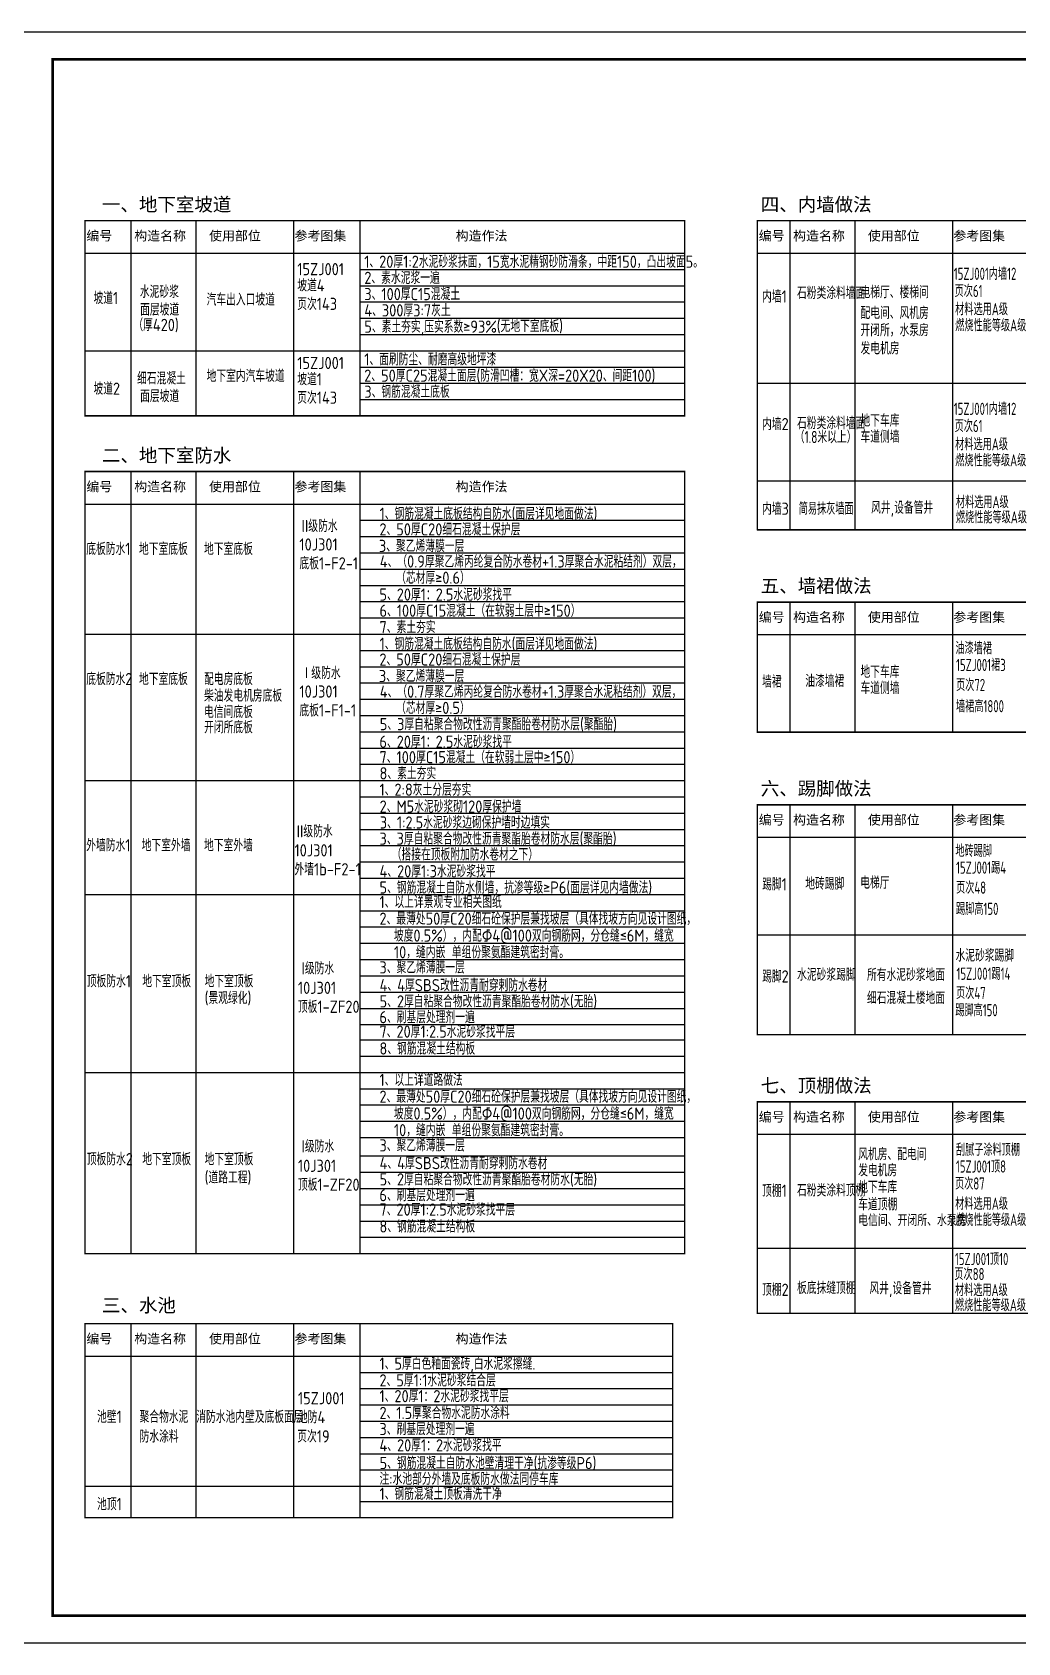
# Model space of a CAD drawing. Extents: x -737978 to 768813, y -372247 to 1140308.
# Drawn here: x -98410 to -62044, y -43903 to 15497 of the extents above; entities that cross this region are included whole.
import ezdxf

# ---------------------------------------------------------------- set-up
doc = ezdxf.new("R2010")
doc.units = 0
doc.header["$LTSCALE"] = 1000
doc.header["$MEASUREMENT"] = 0
doc.layers.get('0').update_dxf_attribs({"linetype": 'CONTINUOUS'})
for name, color, linetype in [('ANNO-TEXT', 33, 'CONTINUOUS'), ('PUB_TITLE', 4, 'CONTINUOUS'), ('TEXT', 7, 'CONTINUOUS'), ('TK', 8, 'CONTINUOUS')]:
    doc.layers.add(name, color=color, linetype=linetype)
doc.styles.add('SL-黑体', font='simhei_0.ttf', dxfattribs={"width": 0.7})
doc.styles.add('zx', font='GBENOR.shx', dxfattribs={"bigfont": 'GBCBIG.shx'})

msp = doc.modelspace()

# ---------------------------------------------------------------- linework, layer by layer
for p, q in [((-96466.7, 8549.1), (-74340.7, 8549.1)), ((-96466.7, 8549.1), (-96466.7, 1349.1)), ((-74340.7, 8549.1), (-74340.7, 1349.1)), ((-71658.7, 8549.1), (-50032.7, 8549.1)), ((-71658.7, 8549.1), (-71658.7, -2850.9)), ((-96466.7, -703.1), (-74340.7, -703.1)), ((-96466.7, -703.1), (-96466.7, -29429.9)), ((-74340.7, -703.1), (-74340.7, -29429.9)), ((-71658.7, -2850.9), (-50032.7, -2850.9)), ((-71658.7, -5517.5), (-50032.7, -5517.5)), ((-71658.7, -5517.5), (-71658.7, -10317.5)), ((-71658.7, -12992.2), (-50032.7, -12992.2)), ((-71658.7, -12992.2), (-71658.7, -21473.5)), ((-71658.7, -21473.5), (-50032.7, -21473.5)), ((-71658.7, -23947.7), (-50032.7, -23947.7)), ((-71658.7, -23947.7), (-71658.7, -31747.7)), ((-96466.7, -32129.2), (-96466.7, -39292.6)), ((-96466.7, -32129.2), (-74783.2, -32129.2)), ((-74783.2, -32129.2), (-74783.2, -39292.6))]:
    msp.add_line(p, q)
at = {"const_width": 50}
for points in [[(-96466.7, 8549.1), (-74340.7, 8549.1), (-74340.7, 1349.1), (-96466.7, 1349.1)], [(-71658.7, 8549.1), (-50032.7, 8549.1), (-50032.7, -2850.9), (-71658.7, -2850.9)], [(-96466.7, -703.1), (-74340.7, -703.1), (-74340.7, -29547.8), (-96466.7, -29547.8)], [(-71658.7, -5517.5), (-50032.7, -5517.5), (-50032.7, -10317.5), (-71658.7, -10317.5)], [(-71658.7, -12992.2), (-50032.7, -12992.2), (-50032.7, -21473.5), (-71658.7, -21473.5)], [(-71658.7, -23947.7), (-50032.7, -23947.7), (-50032.7, -31747.7), (-71658.7, -31747.7)], [(-96466.7, -32129.2), (-74783.2, -32129.2), (-74783.2, -39292.6), (-96466.7, -39292.6)]]:
    msp.add_lwpolyline(points, close=True, dxfattribs=at)
at = {"layer": 'PUB_TITLE', "color": 4}
msp.add_lwpolyline([(-100157.6, -43902.5), (-16057.6, -43902.5), (-16057.6, 15497.5), (-100157.6, 15497.5)], close=True, dxfattribs=at)
at = {"layer": 'PUB_TITLE', "color": 4, "const_width": 100}
msp.add_lwpolyline([(-97657.6, -42902.5), (-17057.6, -42902.5), (-17057.6, 14497.5), (-97657.6, 14497.5)], close=True, dxfattribs=at)
at = {"layer": 'TK'}
for p, q in [((-94766.7, 8549.1), (-94766.7, 1349.1)), ((-92366.7, 8549.1), (-92366.7, 1349.1)), ((-88766.7, 8549.1), (-88766.7, 1349.1)), ((-86321.8, 8549.1), (-86321.8, 1349.1)), ((-70458.7, 8549.1), (-70458.7, -2850.9)), ((-68058.7, 8549.1), (-68058.7, -2850.9)), ((-64458.7, 8549.1), (-64458.7, -2850.9)), ((-96466.7, 7349.1), (-74340.7, 7349.1)), ((-71658.7, 7349.1), (-50032.7, 7349.1)), ((-86321.8, 6749.1), (-74340.7, 6749.1)), ((-86321.8, 6149.1), (-74340.7, 6149.1)), ((-86321.8, 5549.1), (-74340.7, 5549.1)), ((-86321.8, 4949.1), (-74340.7, 4949.1)), ((-86321.8, 4349.1), (-74340.7, 4349.1)), ((-96466.7, 3749.1), (-74340.7, 3749.1)), ((-86321.8, 3149.1), (-74340.7, 3149.1)), ((-86321.8, 2549.1), (-74340.7, 2549.1)), ((-71658.7, 2549.1), (-50032.7, 2549.1)), ((-86321.8, 1949.1), (-74340.7, 1949.1)), ((-94766.7, -703.1), (-94766.7, -29547.8)), ((-92366.7, -703.1), (-92366.7, -29547.8)), ((-88766.7, -703.1), (-88766.7, -29547.8)), ((-86321.8, -703.1), (-86321.8, -29547.8)), ((-71658.7, -1050.9), (-50032.7, -1050.9)), ((-96466.7, -1903.1), (-74340.7, -1903.1)), ((-86321.8, -2503.1), (-74340.7, -2503.1)), ((-86321.8, -3103.1), (-74340.7, -3103.1)), ((-86321.8, -3703.1), (-74340.7, -3703.1)), ((-86321.8, -4303.1), (-74340.7, -4303.1)), ((-86321.8, -4903.1), (-74340.7, -4903.1)), ((-86321.8, -5503.1), (-74340.7, -5503.1)), ((-70458.7, -5517.5), (-70458.7, -10317.5)), ((-68058.7, -5517.5), (-68058.7, -10317.5)), ((-64458.7, -5517.5), (-64458.7, -10317.5)), ((-86321.8, -6103.1), (-74340.7, -6103.1)), ((-96466.7, -6703.1), (-74340.7, -6703.1)), ((-71658.7, -6717.5), (-50032.7, -6717.5)), ((-86321.8, -7303.1), (-74340.7, -7303.1)), ((-86321.8, -7903.1), (-74340.7, -7903.1)), ((-86321.8, -8503.1), (-74340.7, -8503.1)), ((-86321.8, -9103.1), (-74340.7, -9103.1)), ((-86321.8, -9703.1), (-74340.7, -9703.1)), ((-86321.8, -10303.1), (-74340.7, -10303.1)), ((-71658.7, -10317.5), (-50032.7, -10317.5)), ((-86321.8, -10903.1), (-74340.7, -10903.1)), ((-86321.8, -11503.1), (-74340.7, -11503.1)), ((-96466.7, -12103.1), (-74340.7, -12103.1)), ((-86321.8, -12703.1), (-74340.7, -12703.1)), ((-70458.7, -12992.2), (-70458.7, -21473.5)), ((-68058.7, -12992.2), (-68058.7, -21473.5)), ((-64458.7, -12992.2), (-64458.7, -21473.5)), ((-86321.8, -13303.1), (-74340.7, -13303.1)), ((-86321.8, -13903.1), (-74340.7, -13903.1)), ((-71658.7, -14192.2), (-50032.7, -14192.2)), ((-86321.8, -14503.1), (-74340.7, -14503.1)), ((-86321.8, -15103.1), (-74340.7, -15103.1)), ((-86321.8, -15703.1), (-74340.7, -15703.1)), ((-96466.7, -16303.1), (-74340.7, -16303.1)), ((-86321.8, -16903.1), (-74340.7, -16903.1)), ((-86321.8, -17503.1), (-74340.7, -17503.1)), ((-71658.7, -17792.2), (-50032.7, -17792.2)), ((-86321.8, -18103.1), (-74340.7, -18103.1)), ((-86321.8, -18703.1), (-74340.7, -18703.1)), ((-86321.8, -19303.1), (-74340.7, -19303.1)), ((-86321.8, -19903.1), (-74340.7, -19903.1)), ((-86321.8, -20503.1), (-74340.7, -20503.1)), ((-86321.8, -21103.1), (-74340.7, -21103.1)), ((-86321.8, -21666.5), (-74340.7, -21666.5)), ((-86321.8, -22266.5), (-74340.7, -22266.5)), ((-96466.7, -22866.5), (-74340.7, -22866.5)), ((-86321.8, -23466.5), (-74340.7, -23466.5)), ((-86321.8, -24066.5), (-74340.7, -24066.5)), ((-70458.7, -23947.7), (-70458.7, -31747.7)), ((-68058.7, -23947.7), (-68058.7, -31747.7)), ((-64458.7, -23947.7), (-64458.7, -31747.7)), ((-86321.8, -24666.5), (-74340.7, -24666.5)), ((-86321.8, -25266.5), (-74340.7, -25266.5)), ((-71658.7, -25147.7), (-50032.7, -25147.7)), ((-86321.8, -25947.8), (-74340.7, -25947.8)), ((-86321.8, -26547.8), (-74340.7, -26547.8)), ((-86321.8, -27147.8), (-74340.7, -27147.8)), ((-86321.8, -27747.8), (-74340.7, -27747.8)), ((-86321.8, -28347.8), (-74340.7, -28347.8)), ((-86321.8, -28947.8), (-74340.7, -28947.8)), ((-71658.7, -29347.7), (-50032.7, -29347.7)), ((-94766.7, -32129.2), (-94766.7, -39292.6)), ((-92366.7, -32129.2), (-92366.7, -39292.6)), ((-88766.7, -32129.2), (-88766.7, -39292.6)), ((-86321.8, -32129.2), (-86321.8, -39292.6)), ((-96466.7, -33329.2), (-74783.2, -33329.2)), ((-86321.8, -33929.2), (-74783.2, -33929.2)), ((-86321.8, -34529.2), (-74783.2, -34529.2)), ((-86321.8, -35129.2), (-74783.2, -35129.2)), ((-86321.8, -35729.2), (-74783.2, -35729.2)), ((-86321.8, -36329.2), (-74783.2, -36329.2)), ((-86321.8, -36929.2), (-74783.2, -36929.2)), ((-86321.8, -37529.2), (-74783.2, -37529.2)), ((-96466.7, -38129.2), (-74783.2, -38129.2)), ((-86321.8, -38692.6), (-74783.2, -38692.6))]:
    msp.add_line(p, q, dxfattribs=at)

# ---------------------------------------------------------------- texts
at = {"layer": 'ANNO-TEXT', "color": 7, "style": 'zx'}
for s, height, p in [('1、20厚1:2水泥砂浆抹面，15宽水泥精钢砂防滑条，中距150，凸出坡面5。', 450, (-86159.4, 6807.7)), ('15ZJ001', 450, (-88629.9, 6534.4)), ('2、素水泥浆一遍', 450, (-86155.6, 6213.5)), ('坡道1', 450, (-96149.5, 5468.9)), ('水泥砂浆', 450, (-94436.7, 5698.1)), ('坡道4', 450, (-88629.9, 5934.6)), ('3、100厚C15混凝土', 450, (-86155.6, 5613.5)), ('内墙1', 450, (-71480, 5523.5)), ('电梯厅、楼梯间', 450, (-67848.8, 5684.4)), ('面层坡道', 450, (-94427.2, 5044)), ('汽车出入口坡道', 450, (-91976.2, 5410.4)), ('页次143', 450, (-88629.9, 5252.3)), ('4、300厚3:7灰土', 450, (-86155.6, 5013.5)), ('配电间、风机房', 450, (-67848.8, 4919.8)), ('（厚420)', 450, (-94677.8, 4477.2)), ('5、素土夯实,压实系数≥93%%%', 450, (-86155.6, 4413.5)), ('(无地下室底板)', 450, (-81270.2, 4434.8)), ('开闭所，水泵房', 450, (-67848.8, 4285)), ('1、面刷防尘、耐磨高级地坪漆', 450, (-86159.4, 3207.7)), ('发电机房', 450, (-67848.8, 3613.4)), ('细石混凝土', 450, (-94540.2, 2505.8)), ('地下室内汽车坡道', 450, (-91976.2, 2597.1)), ('坡道1', 450, (-88629.9, 2474.4)), ('15ZJ001', 450, (-88629.9, 3074.2)), ('2、50厚C25混凝土面层(防滑凹槽：宽X深=20X20、间距100)', 450, (-86159.4, 2607.7)), ('坡道2', 450, (-96150.7, 2125.3)), ('3、钢筋混凝土底板', 450, (-86155.6, 2013.5)), ('面层坡道', 450, (-94427.2, 1851.7)), ('页次143', 450, (-88629.9, 1792.1)), ('内墙2', 450, (-71480, 821.2)), ('地下车库', 450, (-67848.8, 950.3)), ('车道侧墙', 450, (-67848.8, 354.6)), ('风井,设备管井', 450, (-67459.3, -2262.5)), ('1、钢筋混凝土底板结构自防水(面层详见地面做法)', 450, (-85594.2, -2484.5)), ('内墙3', 450, (-71480, -2302.8)), ('II级防水 ', 450, (-88470.9, -2936.2)), ('2、50厚C20细石混凝土保护层', 450, (-85599.3, -3063.8)), ('底板防水1', 450, (-96416.3, -3783.2)), ('地下室底板', 450, (-94469.3, -3783.2)), ('地下室底板', 450, (-92069.3, -3783.2)), ('10J301 ', 450, (-88550.7, -3619.5)), ('3、聚乙烯薄膜一层', 450, (-85617.4, -3673.5)), ('底板1-F2-1', 450, (-88550.7, -4317.1)), ('5、20厚1：2.5水泥砂浆找平', 450, (-85598.1, -5467.3)), ('6、100厚C15混凝土（在软弱土层中≥150）', 450, (-85596, -6063.2)), ('7、素土夯实', 450, (-85594.2, -6668.8)), ('1、钢筋混凝土底板结构自防水(面层详见地面做法)', 450, (-85594.2, -7284.5)), ('2、50厚C20细石混凝土保护层', 450, (-85599.3, -7863.8)), ('底板防水2', 450, (-96416.3, -8583.2)), ('地下室底板', 450, (-94469.3, -8583.2)), ('配电房底板', 450, (-92069.3, -8583.2)), ('Ⅰ级防水 ', 450, (-88470.9, -8360)), ('3、聚乙烯薄膜一层', 450, (-85617.4, -8473.5)), ('墙裙', 450, (-71480, -8678.6)), ('地下车库', 450, (-67848.8, -8316.2)), ('柴油发电机房底板', 450, (-92069.3, -9195.8)), ('10J301 ', 450, (-88550.7, -9043.3)), ('车道侧墙', 450, (-67848.8, -8912)), ('电信间底板', 450, (-92069.3, -9796.6)), ('底板1-F1-1', 450, (-88550.7, -9740.9)), ('开闭所底板', 450, (-92069.3, -10362.3)), ('5、3厚自粘聚合物改性沥青聚酯胎卷材防水层(聚酯胎)', 450, (-85585.6, -10246.9)), ('6、20厚1：2.5水泥砂浆找平', 450, (-85598.1, -10896.1)), ('7、100厚C15混凝土（在软弱土层中≥150）', 450, (-85596, -11466.3)), ('8、素土夯实', 450, (-85594.2, -12060.6)), ('1、2:8灰土分层夯实', 450, (-85595.2, -12664.4)), ('2、M5水泥砂浆砌120厚保护墙', 450, (-85591.1, -13286.1)), ('3、1:2.5水泥砂浆边砌保护墙时边填实', 450, (-85584.4, -13874)), ('外墙防水1', 450, (-96416.3, -14712.9)), ('地下室外墙', 450, (-94369.8, -14712.9)), ('地下室外墙', 450, (-92069.3, -14712.9)), ('II级防水 ', 450, (-88652.7, -14197.6)), ('3、3厚自粘聚合物改性沥青聚酯胎卷材防水层(聚酯胎)', 450, (-85594.7, -14470.4)), ('10J301 ', 450, (-88732.5, -14901.2)), ('（搭接在顶板附加防水卷材之下）', 450, (-85143.7, -15051.1)), ('外墙1b-F2-1', 450, (-88732.5, -15598.8)), ('4、20厚1:3水泥砂浆找平', 450, (-85594.7, -15672.6)), ('5、钢筋混凝土自防水侧墙，抗渗等级≥P6(面层详见内墙做法)', 450, (-85594.7, -16272.6)), ('踢脚1', 450, (-71480, -16153.3)), ('电梯厅', 450, (-67859.2, -16095.1)), ('1、以上详景观专业相关图纸', 450, (-85596.4, -16805)), ('2、最薄处50厚C20细石砼保护层兼找坡层（具体找坡方向见设计图纸，', 450, (-85596.4, -17423.1)), ('坡度0.5%%%），内配Φ4@100双向钢筋网，分仓缝≤6M，缝宽', 450, (-85063.8, -18044.6)), ('10，缝内嵌 单组份聚氨酯建筑密封膏。', 450, (-85063.8, -18659)), ('I级防水 ', 450, (-88471.7, -19252.6)), ('3、聚乙烯薄膜一层', 450, (-85596.6, -19218.5)), ('所有水泥砂浆地面', 450, (-67609.2, -19492.1)), ('顶板防水1', 450, (-96395.7, -19726.9)), ('地下室顶板', 450, (-94349.2, -19726.9)), ('地下室顶板', 450, (-92048.8, -19726.9)), ('10J301 ', 450, (-88606.1, -19972)), ('4、4厚SBS改性沥青耐穿剌防水卷材', 450, (-85591.5, -19873.5)), ('踢脚2', 450, (-71480, -19551.2)), ('(景观绿化)', 450, (-92048.8, -20346.4)), ('顶板1-ZF20', 450, (-88606.1, -20669.7)), ('5、2厚自粘聚合物改性沥青聚酯胎卷材防水(无胎)', 450, (-85591.5, -20472)), ('细石混凝土楼地面', 450, (-67609.2, -20343.7)), ('6、刷基层处理剂一遍', 450, (-85597.2, -21054.7)), ('7、20厚1:2.5水泥砂浆找平层', 450, (-85597.1, -21586.6)), ('8、钢筋混凝土结构板', 450, (-85597, -22208.7)), ('1、以上详道路做法', 450, (-85596.4, -23368.5)), ('2、最薄处50厚C20细石砼保护层兼找坡层（具体找坡方向见设计图纸，', 450, (-85596.4, -23986.5)), ('坡度0.5%%%），内配Φ4@100双向钢筋网，分仓缝≤6M，缝宽', 450, (-85063.8, -24608)), ('10，缝内嵌 单组份聚氨酯建筑密封膏。', 450, (-85063.8, -25222.5)), ('I级防水 ', 450, (-88471.7, -25816.1)), ('3、聚乙烯薄膜一层', 450, (-85596.6, -25781.9)), ('顶板防水2', 450, (-96395.7, -26290.3)), ('地下室顶板', 450, (-94349.2, -26290.3)), ('地下室顶板', 450, (-92048.8, -26290.3)), ('10J301 ', 450, (-88606.1, -26535.4)), ('4、4厚SBS改性沥青耐穿剌防水卷材', 450, (-85591.5, -26437)), ('风机房、配电间', 450, (-67933.7, -26107)), ('(道路工程)', 450, (-92048.8, -26964.1)), ('5、2厚自粘聚合物改性沥青聚酯胎卷材防水(无胎)', 450, (-85591.5, -27035.4)), ('发电机房', 450, (-67933.7, -26700.1)), ('顶板1-ZF20', 450, (-88606.1, -27233.1)), ('6、刷基层处理剂一遍', 450, (-85597.2, -27618.1)), ('顶棚1', 450, (-71480, -27457.5)), ('地下车库', 450, (-67933.7, -27319.6)), ('7、20厚1:2.5水泥砂浆找平层', 450, (-85597.1, -28150)), ('车道顶棚', 450, (-67933.7, -27955.2)), ('8、钢筋混凝土结构板', 450, (-85597, -28772.1)), ('电信间、开闭所、水泵房', 427.5, (-67933.7, -28534.1)), ('顶棚2', 450, (-71480, -31106.7)), ('风井,设备管井', 450, (-67519.7, -31051.2)), ('1、5厚白色釉面瓷砖,白水泥浆擦缝.', 450, (-85596.4, -33831.1)), ('2、5厚1:1水泥砂浆结合层', 450, (-85596.4, -34449.2)), ('15ZJ001', 450, (-88606.1, -35107.7)), ('1、20厚1：2水泥砂浆找平层', 450, (-85596.4, -35031.1)), ('池壁1', 450, (-96017.8, -35793.7)), ('聚合物水泥', 450, (-94448.8, -35793.7)), ('消防水池内壁及底板面层', 450, (-92356.7, -35793.7)), ('池防4', 450, (-88606.1, -35805.4)), ('2、1.5厚聚合物水泥防水涂料', 450, (-85596.4, -35649.2)), ('防水涂料', 450, (-94448.8, -36517.6)), ('页次19', 450, (-88629.9, -36515.3)), ('3、刷基层处理剂一遍', 450, (-85596.6, -36244.6)), ('4、20厚1：2水泥砂浆找平', 450, (-85596.6, -36844.6)), ('5、钢筋混凝土自防水池壁清理干净(抗渗等级P6)', 450, (-85591.5, -37498.1)), ('注:水池部分外墙及底板防水做法同停车库', 450, (-85597.2, -38080.8)), ('池顶1', 450, (-96017.8, -39016.1)), ('1、钢筋混凝土顶板清洗干净', 450, (-85596.4, -38631.1))]:
    msp.add_text(s, height=height, dxfattribs=at).set_placement(p)
for s, width, p in [('15ZJ001内墙12', 0.75, (-64405.7, 6363.3)), ('石粉类涂料墙面', 0.8, (-70190.3, 5656.4)), ('页次61', 0.75, (-64374.1, 5730.1)), ('材料选用A级', 0.75, (-64353.1, 5058.4)), ('燃烧性能等级A级', 0.75, (-64353.1, 4464.2)), ('15ZJ001内墙12', 0.75, (-64405.7, 1383.1)), ('石粉类涂料墙面', 0.8, (-70190.3, 856.4)), ('页次61', 0.75, (-64374.1, 749.9)), ('（1.8米以上）', 0.8, (-70272.8, 342.9)), ('材料选用A级', 0.75, (-64353.1, 78.2)), ('燃烧性能等级A级', 0.75, (-64353.1, -516)), ('材料选用A级', 0.75, (-64327.5, -2058)), ('简易抹灰墙面', 0.75, (-70126.5, -2295.5)), ('燃烧性能等级A级', 0.75, (-64327.5, -2615.3)), ('油漆墙裙', 0.75, (-64346.6, -7444.4)), ('15ZJ001裙3', 0.75, (-64322.7, -8064)), ('油漆墙裙', 0.8, (-69887.3, -8655.4)), ('页次72', 0.75, (-64322.7, -8801)), ('墙裙高1800', 0.75, (-64322.7, -9584.4)), ('地砖踢脚', 0.75, (-64346.6, -14919.1)), ('15ZJ001踢4', 0.75, (-64322.7, -15538.7)), ('地砖踢脚', 0.8, (-69887.3, -16130)), ('页次48', 0.75, (-64322.7, -16275.6)), ('踢脚高150', 0.75, (-64322.7, -17059.1)), ('水泥砂浆踢脚', 0.8, (-64340.6, -18778.6)), ('水泥砂浆踢脚', 0.8, (-70190.3, -19484.8)), ('15ZJ001踢14', 0.75, (-64306.7, -19452.7)), ('页次47', 0.75, (-64322.7, -20162)), ('踢脚高150', 0.75, (-64350.2, -20796.5)), ('刮腻子涂料顶棚', 0.75, (-64326.3, -25942.7)), ('15ZJ001顶8', 0.75, (-64326.3, -26562.3)), ('页次87', 0.75, (-64361.2, -27189.3)), ('石粉类涂料顶棚', 0.8, (-70190.3, -27441.8)), ('材料选用A级', 0.75, (-64353.1, -27933.7)), ('燃烧性能等级A级', 0.75, (-64353.1, -28527.9)), ('15ZJ001顶10', 0.75, (-64363.3, -29972.8)), ('页次88', 0.75, (-64384.4, -30527.6)), ('板底抹缝顶棚', 0.8, (-70190.3, -31040.3)), ('材料选用A级', 0.75, (-64363.3, -31118.2)), ('燃烧性能等级A级', 0.75, (-64363.3, -31674))]:
    msp.add_text(s, height=450, dxfattribs=dict(at, width=width)).set_placement(p)
at = {"layer": 'ANNO-TEXT', "color": 6, "style": 'zx'}
for s, p in [('4、（0.9厚聚乙烯丙纶复合防水卷材+1.3厚聚合水泥粘结剂）双层，', (-85585.6, -4246.9)), ('（芯材厚≥0.6）', (-84979.1, -4846.9)), ('4、（0.7厚聚乙烯丙纶复合防水卷材+1.3厚聚合水泥粘结剂）双层，', (-85585.6, -9046.9)), ('（芯材厚≥0.5）', (-84981.9, -9646.9))]:
    msp.add_text(s, height=450, dxfattribs=at).set_placement(p)
at = {"layer": 'TEXT', "style": 'SL-黑体'}
for s, height, p in [('一、地下室坡道', 500, (-95837, 8895.4)), ('四、内墙做法 ', 500, (-71529, 8895.4)), ('编号', 350, (-96410.8, 7816.2)), ('构造名称', 350, (-94644.1, 7816.2)), ('使用部位', 350, (-91883.4, 7816.2)), ('参考图集', 350, (-88731.5, 7816.2)), ('构造作法', 350, (-82784.5, 7816.2)), ('编号', 350, (-71602.8, 7816.2)), ('构造名称', 350, (-70336.1, 7816.2)), ('使用部位', 350, (-67575.4, 7816.2)), ('参考图集', 350, (-64423.5, 7816.2)), ('二、地下室防水', 500, (-95837, -356.7)), ('编号', 350, (-96410.8, -1435.9)), ('构造名称', 350, (-94644.1, -1435.9)), ('使用部位', 350, (-91883.4, -1435.9)), ('参考图集', 350, (-88731.5, -1435.9)), ('构造作法', 350, (-82784.5, -1435.9)), ('五、墙裙做法 ', 500, (-71529, -5171.2)), ('编号', 350, (-71602.8, -6250.4)), ('构造名称', 350, (-70336.1, -6250.4)), ('使用部位', 350, (-67575.4, -6250.4)), ('参考图集', 350, (-64423.5, -6250.4)), ('六、踢脚做法 ', 500, (-71529, -12645.9)), ('编号', 350, (-71602.8, -13725.1)), ('构造名称', 350, (-70336.1, -13725.1)), ('使用部位', 350, (-67575.4, -13725.1)), ('参考图集', 350, (-64423.5, -13725.1)), ('七、顶棚做法 ', 500, (-71529, -23601.4)), ('编号', 350, (-71602.8, -24680.6)), ('构造名称', 350, (-70336.1, -24680.6)), ('使用部位', 350, (-67575.4, -24680.6)), ('参考图集', 350, (-64423.5, -24680.6)), ('三、水池', 500, (-95837, -31706.1)), ('编号', 350, (-96410.8, -32862)), ('构造名称', 350, (-94644.1, -32862)), ('使用部位', 350, (-91883.4, -32862)), ('参考图集', 350, (-88731.5, -32862)), ('构造作法', 350, (-82784.5, -32862))]:
    msp.add_text(s, height=height, dxfattribs=at).set_placement(p)

doc.saveas('drawing.dxf')
